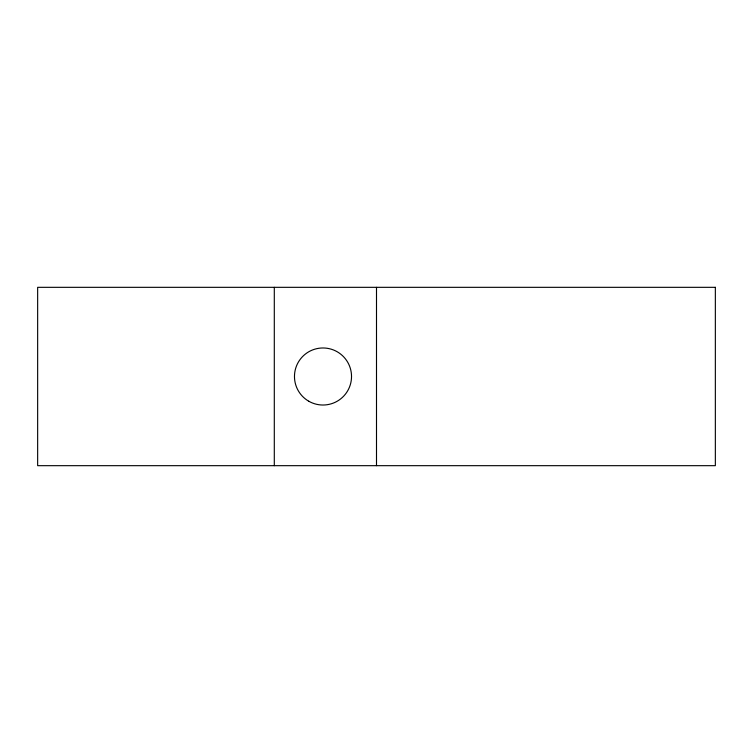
<?xml version="1.0" encoding="UTF-8"?>
<svg xmlns="http://www.w3.org/2000/svg" width="753" height="753" viewBox="0 0 753 753"><rect width="100%" height="100%" fill="white"/><g stroke="black" fill="none" stroke-linecap="round" stroke-linejoin="round"><path stroke-width="1.13" d="M376.5 287.326L376.5 465.674M274.299 287.326L274.299 465.674M715.35 287.326L37.65 287.326L37.65 465.674L715.35 465.674L715.35 287.326M308.73 401.208A28.539 28.539 0 0 0 351.529 376.5A28.539 28.539 0 0 0 308.73 351.792A28.539 28.539 0 0 0 308.73 401.208"/></g></svg>
